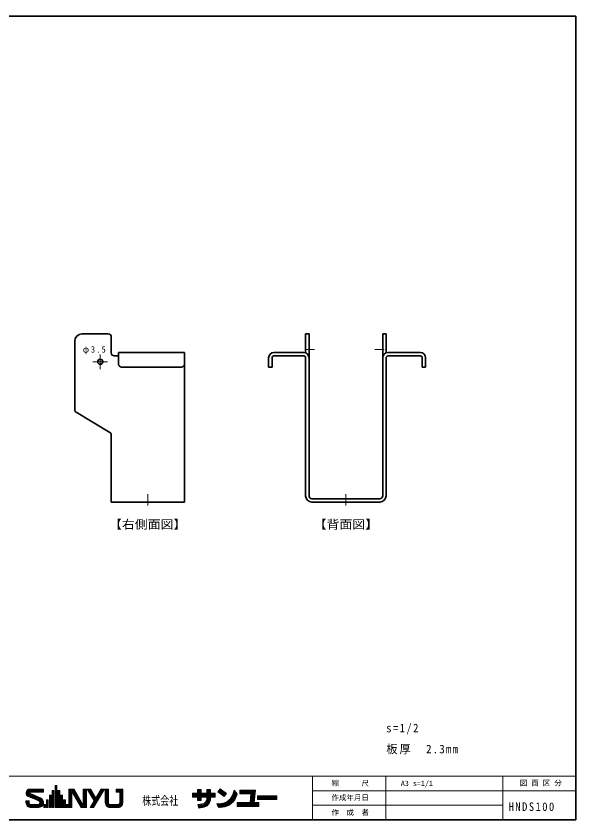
# Model space of a CAD drawing. Units: millimetres on the paper. Extents: x -405 to 405, y -286 to 286.
# Drawn here: x 213.6 to 405, y -286 to -11 of the extents above; entities that cross this region are included whole.
import ezdxf
from ezdxf.enums import TextEntityAlignment as Align

# ---------------------------------------------------------------- set-up
doc = ezdxf.new("R2010")
doc.units = ezdxf.units.MM
doc.linetypes.add('CHAIN1', pattern=[8, 5, -1, 1, -1])
doc.linetypes.add('CHAIN2', pattern=[12, 9, -1, 1, -1])
for name, color, linetype, lineweight in [('0-0_基準線', 7, 'Continuous', 35), ('0-8_寸法', 4, 'Continuous', 18), ('F-0_枠図面', 4, 'Continuous', 18)]:
    doc.layers.add(name, color=color, linetype=linetype, lineweight=lineweight)
doc.layers.add('F-2_文字1', color=7, linetype='Continuous')
doc.layers.add('F-3_文字2', color=7, linetype='Continuous')
doc.styles.add('ＭＳ ゴシック', font='')
doc.styles.get('ＭＳ ゴシック').set_extended_font_data('MS Gothic')

msp = doc.modelspace()

# ---------------------------------------------------------------- linework, layer by layer
at = {"layer": '0-0_基準線'}
for p, q in [((236.162, -119.75), (245.162, -119.75)), ((246.162, -120.75), (246.162, -126.25)), ((312.62, -119.75), (313.77, -119.75)), ((312.62, -126.221), (312.62, -119.75)), ((313.77, -175.1), (313.77, -119.75)), ((338.97, -175.1), (338.97, -119.75)), ((338.97, -119.75), (340.12, -119.75)), ((340.12, -126.221), (340.12, -119.75)), ((233.662, -122.25), (233.662, -145.684)), ((246.162, -126.1), (246.162, -126.25)), ((271.162, -126.1), (248.662, -126.1)), ((248.662, -130.1), (248.662, -126.1)), ((271.162, -177.25), (271.162, -126.1)), ((311.97, -126.1), (301.77, -126.1)), ((340.77, -126.1), (351.82, -126.1)), ((247.162, -127.25), (248.662, -127.25)), ((299.97, -131.1), (299.97, -127.9)), ((301.12, -131.1), (301.12, -127.9)), ((301.77, -127.25), (311.97, -127.25)), ((312.62, -175.1), (312.62, -127.9)), ((340.12, -175.1), (340.12, -127.9)), ((340.77, -127.25), (351.82, -127.25)), ((352.47, -131.1), (352.47, -127.9)), ((353.62, -131.1), (353.62, -127.9)), ((270.162, -131.1), (249.662, -131.1)), ((301.12, -131.1), (299.97, -131.1)), ((352.47, -131.1), (353.62, -131.1)), ((234.148, -146.541), (245.677, -153.459)), ((246.162, -154.316), (246.162, -177.25)), ((271.162, -177.25), (246.162, -177.25)), ((337.97, -176.1), (314.77, -176.1)), ((337.97, -177.25), (314.77, -177.25))]:
    msp.add_line(p, q, dxfattribs=at)
at = {"layer": '0-0_基準線', "color": 4, "linetype": 'CHAIN2', "lineweight": 18}
for q in [(239.912, -129.25), (242.412, -126.75), (242.412, -131.75), (244.912, -129.25)]:
    msp.add_line((242.412, -129.25), q, dxfattribs=at)
at = {"layer": '0-0_基準線', "color": 4, "linetype": 'CHAIN1', "lineweight": 18}
for p, q in [((258.662, -174.6), (258.662, -178.4)), ((326.37, -174.6), (326.37, -178.4))]:
    msp.add_line(p, q, dxfattribs=at)
at = {"layer": '0-0_基準線'}
msp.add_circle((242.412, -129.25), 0.875, dxfattribs=at)
for centre, radius, start, end in [((236.162, -122.25), 2.5, 90, 180), ((245.162, -120.75), 1, 0, 90), ((247.162, -126.25), 1, 180, 270), ((301.77, -127.9), 1.8, 90, 180), ((311.97, -127.9), 1.8, 0, 90), ((340.77, -127.9), 1.8, 90, 180), ((351.82, -127.9), 1.8, 0, 90), ((301.77, -127.9), 0.65, 90, 180), ((311.97, -127.9), 0.65, 0, 90), ((340.77, -127.9), 0.65, 90, 180), ((351.82, -127.9), 0.65, 0, 90), ((249.662, -130.1), 1, 180, 270), ((270.162, -130.1), 1, 270, 0), ((234.662, -145.684), 1, 180, 239.03624), ((245.162, -154.316), 1, 0, 59.03624), ((314.77, -175.1), 2.15, 180, 270), ((314.77, -175.1), 1, 180, 270), ((337.97, -175.1), 1, 270, 0), ((337.97, -175.1), 2.15, 270, 0), ((314.77, -175.1), 2.15, 268.44783, 270)]:
    msp.add_arc(centre, radius, start, end, dxfattribs=at)
at = {"layer": '0-8_寸法', "linetype": 'CHAIN2'}
for p, q in [((312.455, -125.064), (315.605, -125.064)), ((336.305, -125.064), (339.455, -125.064))]:
    msp.add_line(p, q, dxfattribs=at)
at = {"layer": 'F-0_枠図面', "color": 7, "lineweight": 35}
for p, q in [((15.5, -11), (405, -11)), ((405, -286), (405, -11)), ((405, -281), (405, -281))]:
    msp.add_line(p, q, dxfattribs=at)
at = {"layer": 'F-0_枠図面'}
for p, q in [((15.5, -271), (405, -271)), ((315, -286), (315, -271)), ((340, -286), (340, -271)), ((380, -286), (380, -271)), ((226.976, -274.229), (227.576, -274.229)), ((226.976, -281.756), (226.976, -274.229)), ((227.187, -281.756), (227.187, -274.229)), ((227.398, -281.756), (227.398, -274.229)), ((227.576, -275.894), (227.576, -274.229)), ((217.018, -276.816), (218.359, -276.816)), ((217.029, -276.605), (218.387, -276.605)), ((217.041, -277.027), (218.572, -277.027)), ((217.074, -276.394), (223.013, -276.394)), ((217.098, -277.238), (219.08, -277.238)), ((217.156, -276.183), (223.013, -276.183)), ((217.196, -277.449), (219.588, -277.449)), ((217.285, -275.972), (223.013, -275.972)), ((217.345, -277.66), (220.097, -277.66)), ((217.48, -275.761), (223.013, -275.761)), ((217.807, -275.55), (223.013, -275.55)), ((218.35, -275.428), (223.013, -275.428)), ((218.525, -277.008), (221.945, -278.426)), ((218.608, -276.461), (223.013, -276.461)), ((223.013, -276.461), (223.013, -275.428)), ((225.045, -281.756), (225.045, -277.515)), ((225.045, -277.515), (225.588, -277.515)), ((225.256, -281.756), (225.256, -277.515)), ((225.466, -281.756), (225.466, -277.515)), ((225.588, -281.756), (225.588, -277.515)), ((226.01, -275.894), (226.555, -275.894)), ((226.01, -281.756), (226.01, -275.894)), ((226.221, -281.756), (226.221, -275.894)), ((226.432, -281.756), (226.432, -275.894)), ((226.555, -281.756), (226.555, -275.894)), ((227.576, -275.894), (228.542, -275.894)), ((227.609, -281.756), (227.609, -275.894)), ((227.82, -281.756), (227.82, -275.894)), ((228.031, -281.756), (228.031, -275.894)), ((228.242, -281.756), (228.242, -275.894)), ((228.453, -281.756), (228.453, -275.894)), ((228.542, -277.515), (228.542, -275.894)), ((228.542, -277.515), (229.508, -277.515)), ((228.664, -281.756), (228.664, -277.515)), ((228.875, -281.756), (228.875, -277.515)), ((229.086, -281.756), (229.086, -277.515)), ((229.297, -281.756), (229.297, -277.515)), ((229.508, -279.136), (229.508, -277.515)), ((231.672, -275.428), (233.504, -275.428)), ((231.672, -281.756), (231.672, -275.428)), ((231.883, -281.756), (231.883, -275.428)), ((232.094, -281.756), (232.094, -275.428)), ((232.305, -281.756), (232.305, -275.428)), ((232.51, -275.404), (236.078, -281.756)), ((232.516, -281.756), (232.516, -275.428)), ((232.738, -281.756), (232.738, -276.241)), ((232.738, -276.241), (235.836, -281.756)), ((232.766, -275.428), (236.319, -281.756)), ((233.008, -275.428), (236.562, -281.756)), ((233.25, -275.428), (236.718, -281.605)), ((233.504, -275.428), (236.602, -280.944)), ((236.602, -280.944), (236.602, -275.428)), ((236.602, -275.428), (237.668, -275.428)), ((236.824, -281.756), (236.824, -275.428)), ((237.035, -281.756), (237.035, -275.428)), ((237.246, -281.756), (237.246, -275.428)), ((237.457, -281.756), (237.457, -275.428)), ((237.668, -281.756), (237.668, -275.428)), ((237.901, -275.428), (239.14, -275.428)), ((237.901, -275.428), (240.278, -279.434)), ((238.146, -275.428), (240.53, -279.445)), ((238.391, -275.428), (240.653, -279.238)), ((238.637, -275.428), (240.776, -279.032)), ((238.882, -275.428), (240.898, -278.825)), ((239.14, -275.428), (240.898, -278.39)), ((239.158, -281.756), (242.914, -275.428)), ((239.403, -281.756), (243.16, -275.428)), ((239.649, -281.756), (243.405, -275.428)), ((239.894, -281.756), (243.65, -275.428)), ((240.139, -281.756), (243.896, -275.428)), ((240.898, -278.39), (242.656, -275.428)), ((242.656, -275.428), (243.896, -275.428)), ((244.129, -280.091), (244.129, -275.428)), ((244.129, -275.428), (245.195, -275.428)), ((244.34, -280.219), (244.34, -275.428)), ((244.551, -280.219), (244.551, -275.428)), ((244.762, -280.219), (244.762, -275.428)), ((244.973, -280.219), (244.973, -275.428)), ((245.195, -280.091), (245.195, -275.428)), ((247.859, -275.428), (250.124, -275.428)), ((247.859, -276.494), (247.859, -275.428)), ((247.859, -276.494), (249.058, -276.494)), ((248.07, -276.494), (248.07, -275.428)), ((248.281, -276.494), (248.281, -275.428)), ((248.492, -276.494), (248.492, -275.428)), ((248.703, -276.494), (248.703, -275.428)), ((248.914, -276.494), (248.914, -275.428)), ((249.058, -280.091), (249.058, -276.494)), ((249.125, -276.494), (249.125, -275.428)), ((249.28, -280.219), (249.28, -275.428)), ((249.491, -280.219), (249.491, -275.428)), ((249.702, -280.219), (249.702, -275.428)), ((249.913, -280.219), (249.913, -275.428)), ((250.124, -280.091), (250.124, -275.428)), ((273.98, -276.873), (275.661, -276.873)), ((273.98, -278.191), (273.98, -276.873)), ((273.98, -276.926), (281.725, -276.926)), ((273.98, -277.137), (281.725, -277.137)), ((273.98, -277.348), (281.725, -277.348)), ((273.98, -277.559), (281.725, -277.559)), ((275.661, -276.873), (275.661, -275.621)), ((275.661, -275.621), (276.913, -275.621)), ((275.872, -279.345), (275.872, -275.621)), ((276.083, -279.345), (276.083, -275.621)), ((276.293, -279.345), (276.293, -275.621)), ((276.504, -279.345), (276.504, -275.621)), ((276.715, -279.345), (276.715, -275.621)), ((276.913, -276.873), (276.913, -275.621)), ((276.913, -276.873), (278.858, -276.873)), ((278.858, -275.621), (280.11, -275.621)), ((278.858, -276.873), (278.858, -275.621)), ((279.069, -281.031), (279.069, -275.621)), ((279.28, -280.824), (279.28, -275.621)), ((279.491, -280.572), (279.491, -275.621)), ((279.702, -280.251), (279.702, -275.621)), ((279.913, -279.801), (279.913, -275.621)), ((280.11, -276.873), (280.11, -275.621)), ((280.11, -276.873), (281.725, -276.873)), ((281.725, -278.191), (281.725, -276.873)), ((282.609, -276.35), (283.373, -275.357)), ((282.609, -276.35), (284.752, -277.998)), ((282.738, -276.183), (284.88, -277.83)), ((282.867, -276.015), (285.009, -277.663)), ((282.995, -275.848), (285.138, -277.496)), ((283.124, -275.681), (285.266, -277.329)), ((283.253, -275.514), (285.395, -277.162)), ((283.373, -275.357), (285.515, -277.005)), ((283.382, -281.735), (289.051, -277.579)), ((284.752, -277.998), (285.515, -277.005)), ((286.521, -279.173), (289.152, -277.244)), ((287.145, -278.453), (289.134, -276.996)), ((287.43, -277.984), (288.996, -276.836)), ((287.612, -277.588), (288.858, -276.675)), ((287.737, -277.235), (288.72, -276.514)), ((287.767, -277.136), (288.152, -275.851)), ((287.838, -276.9), (288.583, -276.354)), ((287.938, -276.565), (288.445, -276.193)), ((288.039, -276.229), (288.307, -276.033)), ((288.152, -275.851), (289.202, -277.077)), ((289.048, -277.592), (289.202, -277.077)), ((290.088, -277.104), (290.088, -275.851)), ((290.088, -275.851), (295.458, -275.851)), ((290.088, -276.062), (295.223, -276.062)), ((290.088, -276.273), (294.988, -276.273)), ((290.088, -276.484), (294.753, -276.484)), ((290.088, -276.695), (294.518, -276.695)), ((290.088, -276.906), (294.282, -276.906)), ((290.088, -277.104), (293.929, -277.104)), ((293.607, -280.07), (293.929, -277.104)), ((293.713, -280.189), (294.059, -277.012)), ((293.925, -280.189), (294.282, -276.906)), ((294.138, -280.189), (294.518, -276.695)), ((294.35, -280.189), (294.753, -276.484)), ((294.562, -280.189), (294.988, -276.273)), ((294.774, -280.189), (295.223, -276.062)), ((294.999, -280.07), (295.458, -275.851)), ((296.153, -279.048), (296.153, -277.73)), ((296.153, -277.73), (302.745, -277.73)), ((302.745, -279.048), (302.745, -277.73)), ((315, -276), (405, -276)), ((217.018, -279.425), (218.05, -279.425)), ((217.018, -280.024), (217.018, -279.425)), ((217.019, -279.558), (218.051, -279.558)), ((217.019, -279.769), (218.051, -279.769)), ((217.019, -279.98), (218.051, -279.98)), ((217.026, -280.191), (218.064, -280.191)), ((217.059, -280.402), (218.146, -280.402)), ((217.574, -277.871), (220.605, -277.871)), ((217.851, -278.026), (221.384, -279.491)), ((217.985, -278.082), (221.114, -278.082)), ((218.05, -280.058), (218.05, -279.425)), ((218.493, -278.293), (221.622, -278.293)), ((219.002, -278.503), (222.107, -278.503)), ((219.51, -278.714), (222.412, -278.714)), ((220.019, -278.925), (222.619, -278.925)), ((220.527, -279.136), (222.767, -279.136)), ((221.036, -279.347), (222.875, -279.347)), ((221.52, -279.558), (222.949, -279.558)), ((221.725, -279.769), (222.994, -279.769)), ((221.733, -280.402), (222.971, -280.402)), ((221.804, -279.98), (223.012, -279.98)), ((221.806, -280.191), (223.005, -280.191)), ((224.079, -279.136), (224.623, -279.136)), ((224.079, -281.756), (224.079, -279.136)), ((224.29, -281.756), (224.29, -279.136)), ((224.501, -281.756), (224.501, -279.136)), ((224.623, -281.756), (224.623, -279.136)), ((229.508, -279.136), (230.473, -279.136)), ((229.508, -281.756), (229.508, -279.136)), ((229.719, -281.756), (229.719, -279.136)), ((229.929, -281.756), (229.929, -279.136)), ((230.14, -281.756), (230.14, -279.136)), ((230.351, -281.756), (230.351, -279.136)), ((230.473, -280.757), (230.473, -279.136)), ((238.9, -281.756), (240.278, -279.434)), ((244.129, -280.113), (244.151, -280.113)), ((244.134, -280.219), (245.208, -280.219)), ((244.164, -280.43), (245.299, -280.43)), ((248.953, -280.43), (250.089, -280.43)), ((249.044, -280.219), (250.119, -280.219)), ((273.98, -277.77), (281.725, -277.77)), ((273.98, -277.98), (281.725, -277.98)), ((273.98, -278.191), (275.661, -278.191)), ((275.661, -279.345), (275.661, -278.191)), ((275.661, -279.345), (276.913, -279.345)), ((275.781, -280.942), (279.563, -280.471)), ((276.913, -278.191), (278.858, -278.191)), ((276.913, -279.345), (276.913, -278.191)), ((277.243, -280.547), (279.626, -280.251)), ((278.061, -280.233), (279.6, -280.041)), ((278.351, -279.984), (279.574, -279.832)), ((278.54, -279.748), (279.548, -279.623)), ((278.752, -281.12), (278.752, -279.327)), ((278.858, -278.72), (278.858, -278.191)), ((278.858, -281.12), (278.858, -278.723)), ((280.11, -278.191), (281.725, -278.191)), ((280.11, -278.715), (280.11, -278.191)), ((282.22, -280.466), (283.805, -280.337)), ((282.22, -280.466), (282.78, -281.784)), ((282.314, -280.687), (282.665, -280.43)), ((282.398, -280.887), (283.066, -280.397)), ((282.483, -281.086), (283.467, -280.365)), ((282.568, -281.285), (283.869, -280.332)), ((282.653, -281.485), (284.3, -280.277)), ((282.737, -281.684), (284.834, -280.148)), ((282.98, -281.768), (285.708, -279.769)), ((283.783, -281.703), (288.937, -277.925)), ((284.189, -281.667), (288.786, -278.297)), ((284.643, -281.596), (288.582, -278.709)), ((285.182, -281.462), (288.292, -279.183)), ((285.914, -281.187), (287.809, -279.798)), ((289.199, -281.454), (289.199, -280.07)), ((289.199, -280.07), (293.607, -280.07)), ((289.199, -280.189), (296.647, -280.189)), ((289.199, -280.4), (296.647, -280.4)), ((294.999, -280.07), (296.647, -280.07)), ((296.153, -277.888), (302.745, -277.888)), ((296.153, -278.099), (302.745, -278.099)), ((296.153, -278.31), (302.745, -278.31)), ((296.153, -278.521), (302.745, -278.521)), ((296.153, -278.732), (302.745, -278.732)), ((296.153, -278.943), (302.745, -278.943)), ((296.153, -279.048), (302.745, -279.048)), ((296.647, -281.454), (296.647, -280.07)), ((217.121, -280.613), (218.348, -280.613)), ((217.213, -280.824), (222.818, -280.824)), ((217.343, -281.035), (222.688, -281.035)), ((217.522, -281.246), (222.51, -281.246)), ((217.776, -281.457), (222.255, -281.457)), ((218.202, -281.668), (221.829, -281.668)), ((218.716, -280.724), (221.25, -280.724)), ((218.75, -281.756), (221.425, -281.756)), ((221.54, -280.613), (222.91, -280.613)), ((223.113, -281.756), (223.113, -280.757)), ((223.113, -280.757), (223.657, -280.757)), ((223.113, -281.756), (223.657, -281.756)), ((223.289, -281.756), (223.289, -280.757)), ((223.5, -281.756), (223.5, -280.757)), ((223.657, -281.756), (223.657, -280.757)), ((224.079, -281.756), (224.623, -281.756)), ((225.045, -281.756), (225.588, -281.756)), ((226.01, -281.756), (226.555, -281.756)), ((226.976, -281.756), (231.439, -281.756)), ((230.473, -280.757), (231.439, -280.757)), ((230.562, -281.756), (230.562, -280.757)), ((230.773, -281.756), (230.773, -280.757)), ((230.984, -281.756), (230.984, -280.757)), ((231.195, -281.756), (231.195, -280.757)), ((231.406, -281.756), (231.406, -280.757)), ((231.439, -281.756), (231.439, -280.757)), ((231.672, -281.756), (232.738, -281.756)), ((235.836, -281.756), (237.668, -281.756)), ((238.9, -281.756), (240.139, -281.756)), ((244.222, -280.641), (245.555, -280.641)), ((244.313, -280.851), (249.94, -280.851)), ((244.442, -281.062), (249.811, -281.062)), ((244.622, -281.273), (249.631, -281.273)), ((244.882, -281.484), (249.371, -281.484)), ((245.347, -281.695), (248.905, -281.695)), ((245.794, -280.691), (248.459, -280.691)), ((245.794, -281.756), (248.459, -281.756)), ((248.698, -280.641), (250.031, -280.641)), ((275.712, -280.738), (277.236, -280.548)), ((275.712, -280.738), (276.122, -281.949)), ((275.85, -281.146), (279.384, -280.706)), ((275.919, -281.35), (279.16, -280.946)), ((275.988, -281.554), (278.867, -281.195)), ((276.057, -281.758), (278.447, -281.46)), ((276.122, -281.949), (277.404, -281.789)), ((282.78, -281.784), (284.096, -281.678)), ((289.199, -280.611), (296.647, -280.611)), ((289.199, -280.822), (296.647, -280.822)), ((289.199, -281.033), (296.647, -281.033)), ((289.199, -281.244), (296.647, -281.244)), ((289.199, -281.454), (296.647, -281.454)), ((315, -281), (380, -281))]:
    msp.add_line(p, q, dxfattribs=at)
at = {"layer": 'F-0_枠図面', "color": 7, "lineweight": 35}
msp.add_lwpolyline([(15.5, -11), (15.5, -286), (405, -286)], dxfattribs=at)
at = {"layer": 'F-0_枠図面'}
for centre, radius, start, end in [((218.368, -276.779), 1.35, 90.76968, 251.60579), ((218.634, -276.745), 0.284, 92.62549, 247.52919), ((283.531, -275.946), 4.4, 273.5696, 344.30289), ((283.527, -275.942), 5.762, 273.9684, 344.73839), ((218.75, -280.024), 1.732, 179.99979, 270.00009), ((218.716, -280.058), 0.666, 179.99979, 270.00009), ((221.182, -280.092), 0.632, 267.5421, 69.85329), ((221.282, -280.025), 1.731, 269.93188, 67.46921), ((245.794, -280.091), 1.665, 179.99979, 270.00009), ((245.794, -280.091), 0.6, 179.99979, 270.00009), ((248.459, -280.091), 0.6, 270.00009, 0), ((248.459, -280.091), 1.665, 270.00009, 0), ((277.007, -278.711), 1.851, 277.12369, 0.28418), ((277.007, -278.711), 3.103, 277.45369, 359.92859)]:
    msp.add_arc(centre, radius, start, end, dxfattribs=at)

# ---------------------------------------------------------------- texts
at = {"layer": '0-8_寸法', "color": 7, "style": 'ＭＳ ゴシック', "width": 1.1}
for s, p in [('【右側面図】', (245.412, -187.25)), ('【背面図】', (315.37, -187.25))]:
    msp.add_text(s, height=2.933, dxfattribs=at).set_placement(p, align=Align.BOTTOM_LEFT)
at = {"layer": '0-8_寸法', "color": 7, "attachment_point": 7, "style": 'ＭＳ ゴシック'}
for s, insert, char_height in [('\\T1.29;\\W0.95;φ3.5', (236.424, -126.723), 2.199), ('\\T1.28;\\W0.9;s=1/2', (340.172, -256.727), 2.933), ('\\T1.19;\\W0.95;板厚\u30002.3mm', (340.2, -263.544), 2.933)]:
    msp.add_mtext(s, dxfattribs=dict(at, insert=insert, char_height=char_height))
at = {"layer": 'F-0_枠図面', "color": 7, "style": 'ＭＳ ゴシック', "width": 0.75}
msp.add_text('株式会社', height=2.933, dxfattribs=at).set_placement((256.74, -281.775), align=Align.BOTTOM_LEFT)
at = {"layer": 'F-2_文字1', "style": 'ＭＳ ゴシック'}
for s, p in [('縮\u3000\u3000\u3000尺', (321.443, -274.898)), ('図 面 区 分', (385.788, -274.816)), ('作成年月日', (321.443, -279.825)), ('作\u3000成\u3000者', (321.443, -284.898))]:
    msp.add_text(s, height=1.833, dxfattribs=at).set_placement(p, align=Align.BOTTOM_LEFT)
at = {"layer": 'F-3_文字2', "style": 'ＭＳ ゴシック'}
msp.add_text('A3 s=1/1', height=1.833, dxfattribs=at).set_placement((345.16, -274.951), align=Align.BOTTOM_LEFT)
at = {"layer": 'F-3_文字2', "insert": (382.001, -282.991), "char_height": 2.933, "attachment_point": 7, "style": 'ＭＳ ゴシック'}
msp.add_mtext('\\T1.28;\\W0.9;HNDS100', dxfattribs=at)

doc.saveas('drawing.dxf')
